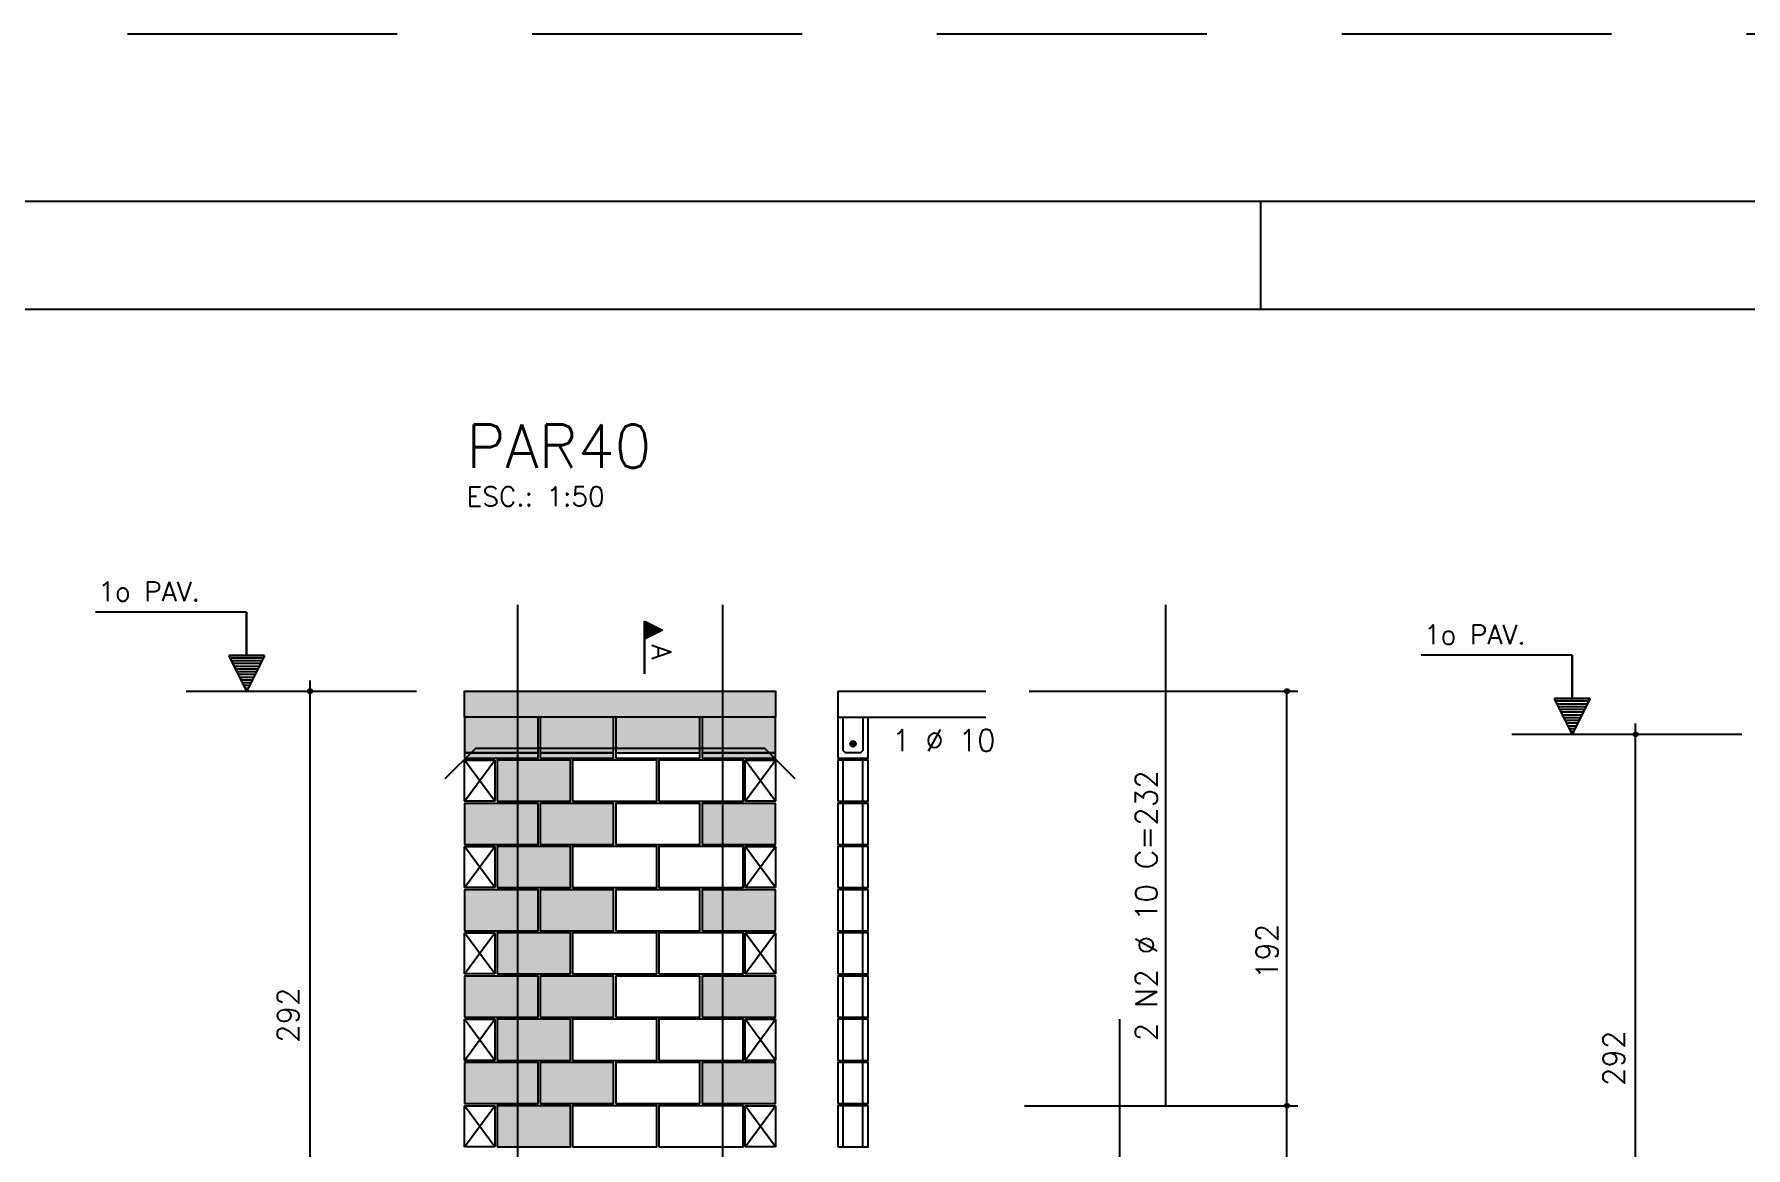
# Model space of a CAD drawing. Extents: x -1.9 to 86, y -1.6 to 60.9.
# Drawn here: x 22.69 to 38.54, y 50.63 to 60.95 of the extents above; entities that cross this region are included whole.
import ezdxf

# ---------------------------------------------------------------- set-up
doc = ezdxf.new("R2010")
doc.units = 0
doc.header["$MEASUREMENT"] = 0
doc.linetypes.add('HIDDEN', pattern=[0.375, 0.25, -0.125])
doc.layers.get('0').update_dxf_attribs({"linetype": 'CONTINUOUS'})
doc.layers.get('Defpoints').update_dxf_attribs({"linetype": 'CONTINUOUS'})
for name, color, linetype in [('ARQ_FOLHA', 7, 'CONTINUOUS'), ('PENA_01', 1, 'CONTINUOUS'), ('PENA_02', 2, 'CONTINUOUS'), ('PENA_03', 3, 'CONTINUOUS'), ('PENA_05', 5, 'CONTINUOUS'), ('PENA_06', 6, 'CONTINUOUS'), ('PENA_09', 254, 'CONTINUOUS'), ('PENA_11', 252, 'CONTINUOUS'), ('PENA_21', 100, 'CONTINUOUS')]:
    doc.layers.add(name, color=color, linetype=linetype)
doc.styles.get("Standard").update_dxf_attribs({"font": 'ROMANS.SHX'})

# ---------------------------------------------------------------- blocks, each defined once
blk = doc.blocks.new('FOLHA A1 - 841 X 594')
at = {"layer": 'ARQ_FOLHA', "color": 1}
blk.add_line((-500.5, 584), (-500.5, 594), dxfattribs=at)
for points in [[(-841, 0), (0, 0), (0, 594), (-841, 594)], [(-816, 10), (-10, 10), (-10, 584), (-816, 584)]]:
    blk.add_lwpolyline(points, close=True, dxfattribs=at)
at = {"layer": 'Defpoints', "color": 8, "linetype": 'HIDDEN', "ltscale": 100}
blk.add_lwpolyline([(-860.5, 609.5), (-860.5, -15.5), (19.5, -15.5), (19.5, 609.5)], close=True, dxfattribs=at)
blk = doc.blocks.new('*U24')
blk.add_blockref('FOLHA A1 - 841 X 594', (0, 0))

msp = doc.modelspace()

# ---------------------------------------------------------------- linework, layer by layer
at = {"layer": 'PENA_01', "linetype": 'Continuous'}
for p, q in [((24.095941, 54.861519), (26.226805, 54.861519)), ((36.376084, 54.461719), (38.506948, 54.461719)), ((26.674297, 54.291519), (27.354297, 54.291519)), ((27.374297, 54.291519), (28.054297, 54.291519)), ((28.074297, 54.291519), (28.854297, 54.291519)), ((28.874297, 54.291519), (29.554297, 54.291519))]:
    msp.add_line(p, q, dxfattribs=at)
at = {"layer": 'PENA_02', "linetype": 'Continuous'}
for p, q in [((26.674297, 53.841519), (26.674297, 54.221519)), ((26.674297, 54.221519), (26.954297, 54.221519)), ((26.954297, 54.221519), (26.954297, 53.841519)), ((29.274297, 53.841519), (29.274297, 54.221519)), ((29.274297, 54.221519), (29.554297, 54.221519)), ((29.554297, 54.221519), (29.554297, 53.841519)), ((26.954297, 53.841519), (26.674297, 53.841519)), ((29.554297, 53.841519), (29.274297, 53.841519)), ((26.674297, 53.041519), (26.674297, 53.421519)), ((26.674297, 53.421519), (26.954297, 53.421519)), ((26.954297, 53.421519), (26.954297, 53.041519)), ((29.274297, 53.041519), (29.274297, 53.421519)), ((29.274297, 53.421519), (29.554297, 53.421519)), ((29.554297, 53.421519), (29.554297, 53.041519)), ((26.954297, 53.041519), (26.674297, 53.041519)), ((29.554297, 53.041519), (29.274297, 53.041519)), ((26.674297, 52.241519), (26.674297, 52.621519)), ((26.674297, 52.621519), (26.954297, 52.621519)), ((26.954297, 52.621519), (26.954297, 52.241519)), ((29.274297, 52.241519), (29.274297, 52.621519)), ((29.274297, 52.621519), (29.554297, 52.621519)), ((29.554297, 52.621519), (29.554297, 52.241519)), ((26.954297, 52.241519), (26.674297, 52.241519)), ((29.554297, 52.241519), (29.274297, 52.241519)), ((26.674297, 51.441519), (26.674297, 51.821519)), ((26.674297, 51.821519), (26.954297, 51.821519)), ((26.954297, 51.821519), (26.954297, 51.441519)), ((29.274297, 51.441519), (29.274297, 51.821519)), ((29.274297, 51.821519), (29.554297, 51.821519)), ((29.554297, 51.821519), (29.554297, 51.441519)), ((26.954297, 51.441519), (26.674297, 51.441519)), ((29.554297, 51.441519), (29.274297, 51.441519)), ((26.674297, 50.641519), (26.674297, 51.021519)), ((26.674297, 51.021519), (26.954297, 51.021519)), ((26.954297, 51.021519), (26.954297, 50.641519)), ((29.274297, 50.641519), (29.274297, 51.021519)), ((29.274297, 51.021519), (29.554297, 51.021519)), ((29.554297, 51.021519), (29.554297, 50.641519)), ((26.954297, 50.641519), (26.674297, 50.641519)), ((29.554297, 50.641519), (29.274297, 50.641519))]:
    msp.add_line(p, q, dxfattribs=at)
for points in [[(26.674297, 54.621519), (26.674297, 54.861519), (29.554297, 54.861519), (29.554297, 54.621519), (26.674297, 54.621519)], [(26.674297, 54.241519), (27.354297, 54.241519), (27.354297, 54.621519), (26.674297, 54.621519), (26.674297, 54.241519)], [(27.374297, 54.241519), (28.054297, 54.241519), (28.054297, 54.621519), (27.374297, 54.621519), (27.374297, 54.241519)], [(28.074297, 54.241519), (28.854297, 54.241519), (28.854297, 54.621519), (28.074297, 54.621519), (28.074297, 54.241519)], [(28.874297, 54.241519), (29.554297, 54.241519), (29.554297, 54.621519), (28.874297, 54.621519), (28.874297, 54.241519)], [(26.974297, 53.841519), (27.654297, 53.841519), (27.654297, 54.221519), (26.974297, 54.221519), (26.974297, 53.841519)], [(27.674297, 53.841519), (28.454297, 53.841519), (28.454297, 54.221519), (27.674297, 54.221519), (27.674297, 53.841519)], [(28.474297, 53.841519), (29.254297, 53.841519), (29.254297, 54.221519), (28.474297, 54.221519), (28.474297, 53.841519)], [(26.674297, 53.441519), (27.354297, 53.441519), (27.354297, 53.821519), (26.674297, 53.821519), (26.674297, 53.441519)], [(27.374297, 53.441519), (28.054297, 53.441519), (28.054297, 53.821519), (27.374297, 53.821519), (27.374297, 53.441519)], [(28.074297, 53.441519), (28.854297, 53.441519), (28.854297, 53.821519), (28.074297, 53.821519), (28.074297, 53.441519)], [(28.874297, 53.441519), (29.554297, 53.441519), (29.554297, 53.821519), (28.874297, 53.821519), (28.874297, 53.441519)], [(26.974297, 53.041519), (27.654297, 53.041519), (27.654297, 53.421519), (26.974297, 53.421519), (26.974297, 53.041519)], [(27.674297, 53.041519), (28.454297, 53.041519), (28.454297, 53.421519), (27.674297, 53.421519), (27.674297, 53.041519)], [(28.474297, 53.041519), (29.254297, 53.041519), (29.254297, 53.421519), (28.474297, 53.421519), (28.474297, 53.041519)], [(26.674297, 52.641519), (27.354297, 52.641519), (27.354297, 53.021519), (26.674297, 53.021519), (26.674297, 52.641519)], [(27.374297, 52.641519), (28.054297, 52.641519), (28.054297, 53.021519), (27.374297, 53.021519), (27.374297, 52.641519)], [(28.074297, 52.641519), (28.854297, 52.641519), (28.854297, 53.021519), (28.074297, 53.021519), (28.074297, 52.641519)], [(28.874297, 52.641519), (29.554297, 52.641519), (29.554297, 53.021519), (28.874297, 53.021519), (28.874297, 52.641519)], [(26.974297, 52.241519), (27.654297, 52.241519), (27.654297, 52.621519), (26.974297, 52.621519), (26.974297, 52.241519)], [(27.674297, 52.241519), (28.454297, 52.241519), (28.454297, 52.621519), (27.674297, 52.621519), (27.674297, 52.241519)], [(28.474297, 52.241519), (29.254297, 52.241519), (29.254297, 52.621519), (28.474297, 52.621519), (28.474297, 52.241519)], [(26.674297, 51.841519), (27.354297, 51.841519), (27.354297, 52.221519), (26.674297, 52.221519), (26.674297, 51.841519)], [(27.374297, 51.841519), (28.054297, 51.841519), (28.054297, 52.221519), (27.374297, 52.221519), (27.374297, 51.841519)], [(28.074297, 51.841519), (28.854297, 51.841519), (28.854297, 52.221519), (28.074297, 52.221519), (28.074297, 51.841519)], [(28.874297, 51.841519), (29.554297, 51.841519), (29.554297, 52.221519), (28.874297, 52.221519), (28.874297, 51.841519)], [(26.974297, 51.441519), (27.654297, 51.441519), (27.654297, 51.821519), (26.974297, 51.821519), (26.974297, 51.441519)], [(27.674297, 51.441519), (28.454297, 51.441519), (28.454297, 51.821519), (27.674297, 51.821519), (27.674297, 51.441519)], [(28.474297, 51.441519), (29.254297, 51.441519), (29.254297, 51.821519), (28.474297, 51.821519), (28.474297, 51.441519)], [(26.674297, 51.041519), (27.354297, 51.041519), (27.354297, 51.421519), (26.674297, 51.421519), (26.674297, 51.041519)], [(27.374297, 51.041519), (28.054297, 51.041519), (28.054297, 51.421519), (27.374297, 51.421519), (27.374297, 51.041519)], [(28.074297, 51.041519), (28.854297, 51.041519), (28.854297, 51.421519), (28.074297, 51.421519), (28.074297, 51.041519)], [(28.874297, 51.041519), (29.554297, 51.041519), (29.554297, 51.421519), (28.874297, 51.421519), (28.874297, 51.041519)], [(26.974297, 50.641519), (27.654297, 50.641519), (27.654297, 51.021519), (26.974297, 51.021519), (26.974297, 50.641519)], [(27.674297, 50.641519), (28.454297, 50.641519), (28.454297, 51.021519), (27.674297, 51.021519), (27.674297, 50.641519)], [(28.474297, 50.641519), (29.254297, 50.641519), (29.254297, 51.021519), (28.474297, 51.021519), (28.474297, 50.641519)]]:
    msp.add_lwpolyline(points, dxfattribs=at)
for centre, radius in [((25.242087, 54.861519), 0.02), ((25.242087, 54.861519), 0.01), ((34.292267, 54.861519), 0.02), ((34.292267, 54.861519), 0.01), ((37.52223, 54.461719), 0.02), ((37.52223, 54.461719), 0.01), ((34.292267, 51.021519), 0.02), ((34.292267, 51.021519), 0.01)]:
    msp.add_circle(centre, radius, dxfattribs=at)
at = {"layer": 'PENA_03', "linetype": 'Continuous'}
for p, q in [((24.65494, 55.593384), (23.25494, 55.593384)), ((24.65494, 55.193384), (24.65494, 55.593384)), ((24.65634, 55.193384), (24.65634, 55.594784)), ((28.340945, 55.022834), (28.340945, 55.509216)), ((28.340945, 55.509216), (28.506878, 55.42625)), ((28.34164, 55.508088), (28.505317, 55.42625)), ((28.341641, 55.508088), (28.341641, 55.344411)), ((28.353709, 55.502834), (28.353709, 55.349665)), ((28.366473, 55.496452), (28.366473, 55.356047)), ((28.506878, 55.42625), (28.34164, 55.343631)), ((28.505317, 55.42625), (28.341641, 55.344411)), ((28.341641, 55.343631), (28.341641, 55.022834)), ((28.379237, 55.49007), (28.379237, 55.362429)), ((28.392001, 55.483688), (28.392001, 55.368811)), ((28.404765, 55.477306), (28.404765, 55.375193)), ((28.417529, 55.470924), (28.417529, 55.381575)), ((28.430293, 55.464542), (28.430293, 55.387957)), ((28.443057, 55.45816), (28.443057, 55.394339)), ((28.455821, 55.451778), (28.455821, 55.400721)), ((28.468585, 55.445396), (28.468585, 55.407103)), ((28.48135, 55.439014), (28.48135, 55.413485)), ((28.494114, 55.432632), (28.494114, 55.419868)), ((24.65564, 54.861519), (24.489707, 55.193384)), ((24.489707, 55.193384), (24.65494, 55.193384)), ((24.65564, 54.864641), (24.491963, 55.191993)), ((24.819316, 55.191993), (24.491963, 55.191993)), ((24.821572, 55.193384), (24.65564, 54.861519)), ((24.819316, 55.191994), (24.65564, 54.86464)), ((24.65634, 55.193384), (24.821572, 55.193384)), ((36.935083, 55.193584), (35.535083, 55.193584)), ((36.935083, 54.793584), (36.935083, 55.193584)), ((36.936483, 54.793584), (36.936483, 55.194984)), ((24.808808, 55.167856), (24.50247, 55.167856)), ((24.796044, 55.142328), (24.515235, 55.142328)), ((24.78328, 55.1168), (24.527999, 55.1168)), ((24.770516, 55.091272), (24.540763, 55.091272)), ((24.757752, 55.065744), (24.553527, 55.065744)), ((24.744988, 55.040216), (24.566291, 55.040216)), ((24.732224, 55.014688), (24.579055, 55.014688)), ((24.71946, 54.98916), (24.591819, 54.98916)), ((24.706696, 54.963632), (24.604583, 54.963632)), ((24.693932, 54.938104), (24.617347, 54.938104)), ((24.681168, 54.912575), (24.630111, 54.912575)), ((24.668404, 54.887047), (24.642876, 54.887047)), ((25.242087, 48.920986), (25.242087, 54.961519)), ((30.132272, 54.861519), (30.132272, 54.241519)), ((30.132272, 54.861519), (31.502951, 54.861519)), ((31.902951, 54.861519), (34.392267, 54.861519)), ((34.292267, 48.920986), (34.292267, 54.861519)), ((36.935783, 54.461719), (36.76985, 54.793584)), ((36.76985, 54.793584), (36.935083, 54.793584)), ((36.935783, 54.464841), (36.772106, 54.792193)), ((37.099459, 54.792193), (36.772106, 54.792193)), ((37.088951, 54.768056), (36.782613, 54.768056)), ((37.076187, 54.742528), (36.795378, 54.742528)), ((37.063423, 54.717), (36.808142, 54.717)), ((37.101715, 54.793584), (36.935783, 54.461719)), ((37.099459, 54.792194), (36.935783, 54.46484)), ((36.936483, 54.793584), (37.101715, 54.793584)), ((30.132272, 54.621519), (31.502951, 54.621519)), ((37.050659, 54.691472), (36.820906, 54.691472)), ((37.037895, 54.665944), (36.83367, 54.665944)), ((37.025131, 54.640416), (36.846434, 54.640416)), ((37.012367, 54.614888), (36.859198, 54.614888)), ((36.999603, 54.58936), (36.871962, 54.58936)), ((36.986839, 54.563832), (36.884726, 54.563832)), ((37.52223, 48.521186), (37.52223, 54.561719)), ((36.974075, 54.538304), (36.89749, 54.538304)), ((36.961311, 54.512775), (36.910254, 54.512775)), ((36.948547, 54.487247), (36.923019, 54.487247)), ((26.954297, 53.841519), (26.674297, 54.221519)), ((26.674297, 53.841519), (26.954297, 54.221519)), ((29.554297, 53.841519), (29.274297, 54.221519)), ((29.274297, 53.841519), (29.554297, 54.221519)), ((30.182272, 53.841519), (30.182272, 54.221519)), ((30.362272, 53.841519), (30.362272, 54.221519)), ((30.182272, 53.441519), (30.182272, 53.821519)), ((30.362272, 53.441519), (30.362272, 53.821519)), ((26.954297, 53.041519), (26.674297, 53.421519)), ((26.674297, 53.041519), (26.954297, 53.421519)), ((29.554297, 53.041519), (29.274297, 53.421519)), ((29.274297, 53.041519), (29.554297, 53.421519)), ((30.182272, 53.041519), (30.182272, 53.421519)), ((30.362272, 53.041519), (30.362272, 53.421519)), ((30.182272, 52.641519), (30.182272, 53.021519)), ((30.362272, 52.641519), (30.362272, 53.021519)), ((26.954297, 52.241519), (26.674297, 52.621519)), ((26.674297, 52.241519), (26.954297, 52.621519)), ((29.554297, 52.241519), (29.274297, 52.621519)), ((29.274297, 52.241519), (29.554297, 52.621519)), ((30.182272, 52.241519), (30.182272, 52.621519)), ((30.362272, 52.241519), (30.362272, 52.621519)), ((30.182272, 51.841519), (30.182272, 52.221519)), ((30.362272, 51.841519), (30.362272, 52.221519)), ((26.954297, 51.441519), (26.674297, 51.821519)), ((26.674297, 51.441519), (26.954297, 51.821519)), ((29.554297, 51.441519), (29.274297, 51.821519)), ((29.274297, 51.441519), (29.554297, 51.821519)), ((30.182272, 51.441519), (30.182272, 51.821519)), ((30.362272, 51.441519), (30.362272, 51.821519)), ((30.182272, 51.041519), (30.182272, 51.421519)), ((30.362272, 51.041519), (30.362272, 51.421519)), ((26.954297, 50.641519), (26.674297, 51.021519)), ((26.674297, 50.641519), (26.954297, 51.021519)), ((29.554297, 50.641519), (29.274297, 51.021519)), ((29.274297, 50.641519), (29.554297, 51.021519)), ((30.182272, 50.641519), (30.182272, 51.021519)), ((30.362272, 50.641519), (30.362272, 51.021519)), ((31.86102, 51.021519), (34.392267, 51.021519))]:
    msp.add_line(p, q, dxfattribs=at)
for points in [[(30.132272, 54.241519), (30.412272, 54.241519), (30.412272, 54.621519)], [(30.362272, 54.621519), (30.362272, 54.311519), (30.342272, 54.291519), (30.202272, 54.291519), (30.182272, 54.311519), (30.182272, 54.621519)], [(30.296821, 54.372509), (30.294659, 54.382677), (30.288549, 54.391087), (30.279546, 54.396285), (30.269207, 54.397372), (30.259321, 54.39416), (30.251595, 54.387204), (30.247367, 54.377707), (30.247367, 54.367311), (30.251595, 54.357814), (30.259321, 54.350858), (30.269207, 54.347646), (30.279546, 54.348732), (30.288549, 54.35393), (30.294659, 54.36234), (30.296821, 54.372509)], [(30.132272, 53.841519), (30.412272, 53.841519), (30.412272, 54.221519), (30.132272, 54.221519), (30.132272, 53.841519)], [(30.132272, 53.441519), (30.412272, 53.441519), (30.412272, 53.821519), (30.132272, 53.821519), (30.132272, 53.441519)], [(30.132272, 53.041519), (30.412272, 53.041519), (30.412272, 53.421519), (30.132272, 53.421519), (30.132272, 53.041519)], [(30.132272, 52.641519), (30.412272, 52.641519), (30.412272, 53.021519), (30.132272, 53.021519), (30.132272, 52.641519)], [(30.132272, 52.241519), (30.412272, 52.241519), (30.412272, 52.621519), (30.132272, 52.621519), (30.132272, 52.241519)], [(30.132272, 51.841519), (30.412272, 51.841519), (30.412272, 52.221519), (30.132272, 52.221519), (30.132272, 51.841519)], [(30.132272, 51.441519), (30.412272, 51.441519), (30.412272, 51.821519), (30.132272, 51.821519), (30.132272, 51.441519)], [(30.132272, 51.041519), (30.412272, 51.041519), (30.412272, 51.421519), (30.132272, 51.421519), (30.132272, 51.041519)], [(30.132272, 50.641519), (30.412272, 50.641519), (30.412272, 51.021519), (30.132272, 51.021519), (30.132272, 50.641519)]]:
    msp.add_lwpolyline(points, dxfattribs=at)
msp.add_circle((30.271821, 54.372509), 0.025, dxfattribs=at)
for points in [[(30.296821, 54.372509), (30.251595, 54.387204), (30.247367, 54.377707)], [(30.296821, 54.372509), (30.259321, 54.39416), (30.248328, 54.381059)], [(30.296821, 54.372509), (30.259321, 54.39416), (30.251595, 54.387204)], [(30.296821, 54.372509), (30.269207, 54.397372), (30.259321, 54.39416)], [(30.296821, 54.372509), (30.276162, 54.397129), (30.259321, 54.39416)], [(30.296821, 54.372509), (30.279546, 54.396285), (30.269207, 54.397372)], [(30.296821, 54.372509), (30.290972, 54.388579), (30.276162, 54.397129)], [(30.296821, 54.372509), (30.288549, 54.391087), (30.279546, 54.396285)], [(30.296821, 54.372509), (30.294659, 54.382677), (30.288549, 54.391087)], [(30.296821, 54.372509), (30.247367, 54.377707), (30.247367, 54.367311)], [(30.296821, 54.372509), (30.247367, 54.367311), (30.251595, 54.357814)], [(30.296821, 54.372509), (30.248328, 54.381059), (30.248328, 54.363958)], [(30.296821, 54.372509), (30.248328, 54.363958), (30.259321, 54.350858)], [(30.296821, 54.372509), (30.251595, 54.357814), (30.259321, 54.350858)], [(30.296821, 54.372509), (30.259321, 54.350858), (30.276162, 54.347889)], [(30.296821, 54.372509), (30.259321, 54.350858), (30.269207, 54.347646)], [(30.296821, 54.372509), (30.269207, 54.347646), (30.279546, 54.348732)], [(30.296821, 54.372509), (30.276162, 54.347889), (30.290972, 54.356439)], [(30.296821, 54.372509), (30.279546, 54.348732), (30.288549, 54.35393)], [(30.296821, 54.372509), (30.288549, 54.35393), (30.294659, 54.36234)], [(30.296821, 54.372509), (30.290972, 54.356439), (30.296821, 54.372509)], [(30.296821, 54.372509), (30.294659, 54.36234), (30.296821, 54.372509)]]:
    msp.add_solid(points, dxfattribs=at)
at = {"layer": 'PENA_05', "linetype": 'Continuous'}
for p, q in [((33.168517, 51.021519), (33.168517, 55.661519)), ((26.774297, 54.331519), (26.491454, 54.048676)), ((29.454297, 54.331519), (26.774297, 54.331519)), ((29.737139, 54.048676), (29.454297, 54.331519)), ((32.742593, 49.021519), (32.742593, 51.821519))]:
    msp.add_line(p, q, dxfattribs=at)
for points in [[(27.164297, 55.661519), (27.164297, 49.021519)], [(29.064297, 55.661519), (29.064297, 49.021519)]]:
    msp.add_lwpolyline(points, dxfattribs=at)
at = {"layer": 'PENA_09', "linetype": 'Continuous'}
for points in [[(26.674297, 54.291519), (27.354297, 54.291519), (27.354297, 54.621519), (26.674297, 54.621519), (26.674297, 54.291519)], [(27.374297, 54.291519), (28.054297, 54.291519), (28.054297, 54.621519), (27.374297, 54.621519), (27.374297, 54.291519)], [(28.074297, 54.291519), (28.854297, 54.291519), (28.854297, 54.621519), (28.074297, 54.621519), (28.074297, 54.291519)], [(28.874297, 54.291519), (29.554297, 54.291519), (29.554297, 54.621519), (28.874297, 54.621519), (28.874297, 54.291519)]]:
    msp.add_lwpolyline(points, dxfattribs=at)
for points in [[(26.674297, 54.291519), (27.354297, 54.291519), (27.354297, 54.621519)], [(26.674297, 54.291519), (27.354297, 54.621519), (26.674297, 54.621519)], [(26.674297, 54.291519), (26.674297, 54.621519), (26.674297, 54.291519)], [(27.374297, 54.291519), (28.054297, 54.291519), (28.054297, 54.621519)], [(27.374297, 54.291519), (28.054297, 54.621519), (27.374297, 54.621519)], [(27.374297, 54.291519), (27.374297, 54.621519), (27.374297, 54.291519)], [(28.074297, 54.291519), (28.854297, 54.291519), (28.854297, 54.621519)], [(28.074297, 54.291519), (28.854297, 54.621519), (28.074297, 54.621519)], [(28.074297, 54.291519), (28.074297, 54.621519), (28.074297, 54.291519)], [(28.874297, 54.291519), (29.554297, 54.291519), (29.554297, 54.621519)], [(28.874297, 54.291519), (29.554297, 54.621519), (28.874297, 54.621519)], [(28.874297, 54.291519), (28.874297, 54.621519), (28.874297, 54.291519)]]:
    msp.add_solid(points, dxfattribs=at)
at = {"layer": 'PENA_11', "linetype": 'Continuous'}
for points in [[(26.674297, 54.621519), (26.674297, 54.861519), (29.554297, 54.861519)], [(26.674297, 54.621519), (29.554297, 54.861519), (29.554297, 54.621519)], [(26.674297, 54.621519), (29.554297, 54.621519), (26.674297, 54.621519)]]:
    msp.add_solid(points, dxfattribs=at)
at = {"layer": 'PENA_21', "linetype": 'Continuous'}
for points in [[(26.674297, 54.241519), (27.354297, 54.241519), (27.354297, 54.291519), (26.674297, 54.291519), (26.674297, 54.241519)], [(27.374297, 54.241519), (28.054297, 54.241519), (28.054297, 54.291519), (27.374297, 54.291519), (27.374297, 54.241519)], [(28.874297, 54.241519), (29.554297, 54.241519), (29.554297, 54.291519), (28.874297, 54.291519), (28.874297, 54.241519)], [(26.974297, 53.841519), (27.654297, 53.841519), (27.654297, 54.221519), (26.974297, 54.221519), (26.974297, 53.841519)], [(26.674297, 53.441519), (27.354297, 53.441519), (27.354297, 53.821519), (26.674297, 53.821519), (26.674297, 53.441519)], [(27.374297, 53.441519), (28.054297, 53.441519), (28.054297, 53.821519), (27.374297, 53.821519), (27.374297, 53.441519)], [(28.874297, 53.441519), (29.554297, 53.441519), (29.554297, 53.821519), (28.874297, 53.821519), (28.874297, 53.441519)], [(26.974297, 53.041519), (27.654297, 53.041519), (27.654297, 53.421519), (26.974297, 53.421519), (26.974297, 53.041519)], [(26.674297, 52.641519), (27.354297, 52.641519), (27.354297, 53.021519), (26.674297, 53.021519), (26.674297, 52.641519)], [(27.374297, 52.641519), (28.054297, 52.641519), (28.054297, 53.021519), (27.374297, 53.021519), (27.374297, 52.641519)], [(28.874297, 52.641519), (29.554297, 52.641519), (29.554297, 53.021519), (28.874297, 53.021519), (28.874297, 52.641519)], [(26.974297, 52.241519), (27.654297, 52.241519), (27.654297, 52.621519), (26.974297, 52.621519), (26.974297, 52.241519)], [(26.674297, 51.841519), (27.354297, 51.841519), (27.354297, 52.221519), (26.674297, 52.221519), (26.674297, 51.841519)], [(27.374297, 51.841519), (28.054297, 51.841519), (28.054297, 52.221519), (27.374297, 52.221519), (27.374297, 51.841519)], [(28.874297, 51.841519), (29.554297, 51.841519), (29.554297, 52.221519), (28.874297, 52.221519), (28.874297, 51.841519)], [(26.974297, 51.441519), (27.654297, 51.441519), (27.654297, 51.821519), (26.974297, 51.821519), (26.974297, 51.441519)], [(26.674297, 51.041519), (27.354297, 51.041519), (27.354297, 51.421519), (26.674297, 51.421519), (26.674297, 51.041519)], [(27.374297, 51.041519), (28.054297, 51.041519), (28.054297, 51.421519), (27.374297, 51.421519), (27.374297, 51.041519)], [(28.874297, 51.041519), (29.554297, 51.041519), (29.554297, 51.421519), (28.874297, 51.421519), (28.874297, 51.041519)], [(26.974297, 50.641519), (27.654297, 50.641519), (27.654297, 51.021519), (26.974297, 51.021519), (26.974297, 50.641519)]]:
    msp.add_lwpolyline(points, dxfattribs=at)
for points in [[(26.674297, 54.241519), (27.354297, 54.241519), (27.354297, 54.291519)], [(26.674297, 54.241519), (27.354297, 54.291519), (26.674297, 54.291519)], [(26.674297, 54.241519), (26.674297, 54.291519), (26.674297, 54.241519)], [(27.374297, 54.241519), (28.054297, 54.241519), (28.054297, 54.291519)], [(27.374297, 54.241519), (28.054297, 54.291519), (27.374297, 54.291519)], [(27.374297, 54.241519), (27.374297, 54.291519), (27.374297, 54.241519)], [(28.874297, 54.241519), (29.554297, 54.241519), (29.554297, 54.291519)], [(28.874297, 54.241519), (29.554297, 54.291519), (28.874297, 54.291519)], [(28.874297, 54.241519), (28.874297, 54.291519), (28.874297, 54.241519)], [(26.974297, 53.841519), (27.654297, 53.841519), (27.654297, 54.221519)], [(26.974297, 53.841519), (27.654297, 54.221519), (26.974297, 54.221519)], [(26.974297, 53.841519), (26.974297, 54.221519), (26.974297, 53.841519)], [(26.674297, 53.441519), (27.354297, 53.441519), (27.354297, 53.821519)], [(26.674297, 53.441519), (27.354297, 53.821519), (26.674297, 53.821519)], [(26.674297, 53.441519), (26.674297, 53.821519), (26.674297, 53.441519)], [(27.374297, 53.441519), (28.054297, 53.441519), (28.054297, 53.821519)], [(27.374297, 53.441519), (28.054297, 53.821519), (27.374297, 53.821519)], [(27.374297, 53.441519), (27.374297, 53.821519), (27.374297, 53.441519)], [(28.874297, 53.441519), (29.554297, 53.441519), (29.554297, 53.821519)], [(28.874297, 53.441519), (29.554297, 53.821519), (28.874297, 53.821519)], [(28.874297, 53.441519), (28.874297, 53.821519), (28.874297, 53.441519)], [(26.974297, 53.041519), (27.654297, 53.041519), (27.654297, 53.421519)], [(26.974297, 53.041519), (27.654297, 53.421519), (26.974297, 53.421519)], [(26.974297, 53.041519), (26.974297, 53.421519), (26.974297, 53.041519)], [(26.674297, 52.641519), (27.354297, 52.641519), (27.354297, 53.021519)], [(26.674297, 52.641519), (27.354297, 53.021519), (26.674297, 53.021519)], [(26.674297, 52.641519), (26.674297, 53.021519), (26.674297, 52.641519)], [(27.374297, 52.641519), (28.054297, 52.641519), (28.054297, 53.021519)], [(27.374297, 52.641519), (28.054297, 53.021519), (27.374297, 53.021519)], [(27.374297, 52.641519), (27.374297, 53.021519), (27.374297, 52.641519)], [(28.874297, 52.641519), (29.554297, 52.641519), (29.554297, 53.021519)], [(28.874297, 52.641519), (29.554297, 53.021519), (28.874297, 53.021519)], [(28.874297, 52.641519), (28.874297, 53.021519), (28.874297, 52.641519)], [(26.974297, 52.241519), (27.654297, 52.241519), (27.654297, 52.621519)], [(26.974297, 52.241519), (27.654297, 52.621519), (26.974297, 52.621519)], [(26.974297, 52.241519), (26.974297, 52.621519), (26.974297, 52.241519)], [(26.674297, 51.841519), (27.354297, 51.841519), (27.354297, 52.221519)], [(26.674297, 51.841519), (27.354297, 52.221519), (26.674297, 52.221519)], [(26.674297, 51.841519), (26.674297, 52.221519), (26.674297, 51.841519)], [(27.374297, 51.841519), (28.054297, 51.841519), (28.054297, 52.221519)], [(27.374297, 51.841519), (28.054297, 52.221519), (27.374297, 52.221519)], [(27.374297, 51.841519), (27.374297, 52.221519), (27.374297, 51.841519)], [(28.874297, 51.841519), (29.554297, 51.841519), (29.554297, 52.221519)], [(28.874297, 51.841519), (29.554297, 52.221519), (28.874297, 52.221519)], [(28.874297, 51.841519), (28.874297, 52.221519), (28.874297, 51.841519)], [(26.974297, 51.441519), (27.654297, 51.441519), (27.654297, 51.821519)], [(26.974297, 51.441519), (27.654297, 51.821519), (26.974297, 51.821519)], [(26.974297, 51.441519), (26.974297, 51.821519), (26.974297, 51.441519)], [(26.674297, 51.041519), (27.354297, 51.041519), (27.354297, 51.421519)], [(26.674297, 51.041519), (27.354297, 51.421519), (26.674297, 51.421519)], [(26.674297, 51.041519), (26.674297, 51.421519), (26.674297, 51.041519)], [(27.374297, 51.041519), (28.054297, 51.041519), (28.054297, 51.421519)], [(27.374297, 51.041519), (28.054297, 51.421519), (27.374297, 51.421519)], [(27.374297, 51.041519), (27.374297, 51.421519), (27.374297, 51.041519)], [(28.874297, 51.041519), (29.554297, 51.041519), (29.554297, 51.421519)], [(28.874297, 51.041519), (29.554297, 51.421519), (28.874297, 51.421519)], [(28.874297, 51.041519), (28.874297, 51.421519), (28.874297, 51.041519)], [(26.974297, 50.641519), (27.654297, 50.641519), (27.654297, 51.021519)], [(26.974297, 50.641519), (27.654297, 51.021519), (26.974297, 51.021519)], [(26.974297, 50.641519), (26.974297, 51.021519), (26.974297, 50.641519)]]:
    msp.add_solid(points, dxfattribs=at)

# ---------------------------------------------------------------- block references
at = {"xscale": 0.0999999999999994, "yscale": 0.0999999999999994, "zscale": 0.0999999999999994}
msp.add_blockref('*U24', (84.1, -0.002501), dxfattribs=at)

# ---------------------------------------------------------------- texts
at = {"layer": 'PENA_03', "linetype": 'Continuous'}
for s, height, p in [('ESC.: 1:50', 0.18, (26.69132, 56.575302)), ('1o PAV.', 0.18, (23.280646, 55.695258)), ('1o PAV.', 0.18, (35.560789, 55.295458)), ('1 %%c 10', 0.2, (30.633091, 54.305218))]:
    msp.add_text(s, height=height, dxfattribs=at).set_placement(p)
for s, height, rotation, p in [('A', 0.18, 270, (28.407974, 55.290817)), ('2 N2 %%c 10 C=232', 0.2, 90, (33.088489, 51.617543)), ('192', 0.2, 90, (34.206874, 52.193325)), ('292', 0.2, 90, (25.139782, 51.602916)), ('292', 0.2, 90, (37.419926, 51.203116))]:
    msp.add_text(s, height=height, rotation=rotation, dxfattribs=at).set_placement(p)
at = {"layer": 'PENA_06', "linetype": 'Continuous'}
msp.add_text('PAR40', height=0.4, dxfattribs=at).set_placement((26.69132, 56.931526))

doc.saveas('drawing.dxf')
